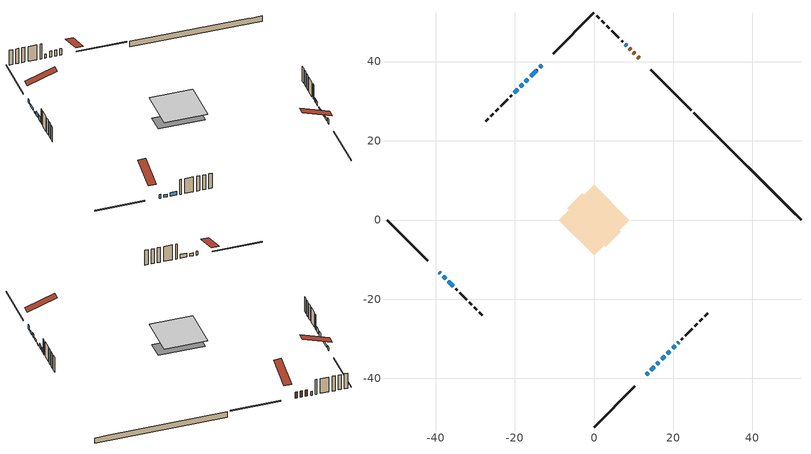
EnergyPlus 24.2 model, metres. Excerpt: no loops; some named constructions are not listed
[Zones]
conditioned space
 floor adiabatic (AdiabaticFloorConstruction): -8.9,0 0,8.9 8.9,0 0,-8.9 z2.85
 floor foundation (Slab1 construction): -6.75,2.91 -2.91,6.75 6.75,-2.91 2.91,-6.75 z-1.42
 wall outside (RimJoist1 construction): 0,-52.26 10.26,-41.99 / -52.26,0 -41.99,-10.26 / 0,52.26 -10.26,41.99 / 24.58,27.67 14.32,37.93 z0.41:0.71
 wall outside (AdiabaticWallConstruction 1): 11.39,40.86 10.99,41.27 / 10.33,41.92 9.93,42.33 / 9.27,42.98 8.87,43.39 z0.41:2.44
 wall outside (AdiabaticWallConstruction): -39.06,-13.19 -38.76,-13.49 / -36.81,-15.45 -35.51,-16.74 / 21.1,-31.15 21.4,-30.85 / 8.21,44.04 7.92,44.34 z0.41:1.63; 13.19,-39.06 13.73,-38.52 z0.41:2.04; -13.19,39.06 -13.73,38.52 / 15.85,-36.4 16.39,-35.86 z0.41:1.55; -14.39,37.87 -16.01,36.25 / 14.39,-37.87 15.2,-37.06 / 17.05,-35.21 17.86,-34.4 z0.41:1.12; -16.66,35.59 -17.31,34.94 / 18.51,-33.74 19.16,-33.09 z0.41:0.72; -17.97,34.29 -18.6,33.66 z0.41:1.81; -19.25,33 -20.12,32.14 z0.41:1.93; 19.82,-32.44 20.45,-31.81 z0.41:1.76; -38.11,-14.15 -37.46,-14.79 z0.41:1.33
 wall outside (Wall1 construction): 22.06,-30.2 22.37,-29.88 / -34.86,-17.4 -34.54,-17.71 / -20.77,31.48 -21.09,31.17 / 7.26,44.99 6.95,45.31 z0.41:5.29
 wall outside (Wall2 construction): 23.03,-29.23 24.8,-27.46 / -33.88,-18.37 -32.12,-20.14 / -21.74,30.51 -23.51,28.75 / 6.29,45.96 4.52,47.73 z0.41:5.29
 wall outside (Wall3 construction): 25.45,-26.8 26.07,-26.19 / -31.46,-20.79 -30.85,-21.41 / -24.17,28.09 -24.78,27.47 / 3.87,48.39 3.25,49 z0.41:5.29
 wall outside (Wall4 construction): 26.72,-25.53 27.32,-24.94 / -30.19,-22.07 -29.59,-22.66 / -25.44,26.82 -26.03,26.22 / 2.6,49.66 2,50.26 z0.41:5.29
 wall outside (Wall5 construction): 27.98,-24.28 28.66,-23.59 / -28.94,-23.32 -28.25,-24 / -26.69,25.57 -27.38,24.88 / 1.34,50.91 0.66,51.6 z0.41:5.29
 wall foundation (FoundationWall1 construction): 25.24,27.01,-1.42 25.24,27.01,0.41 49.55,2.7,0.41 49.55,2.7,0.26 52.26,0,0.26 52.26,0,-1.42
 window (WindowConstruction 11): -39.06,-13.19 -38.77,-13.49 z0.41:1.63
 window (WindowConstruction 5): 13.19,-39.06 13.73,-38.52 z0.41:2.03
 window (WindowConstruction 6): -13.19,39.06 -13.73,38.52 z0.41:1.55
 window (WindowConstruction 7): -14.39,37.87 -16.01,36.25 z0.41:1.12
 window (WindowConstruction 8): 14.39,-37.87 15.2,-37.06 z0.41:1.12
 window (WindowConstruction 9): 15.85,-36.4 16.39,-35.86 z0.41:1.55
 window (WindowConstruction 10): 17.05,-35.2 17.86,-34.4 z0.41:1.12
 window (WindowConstruction 14): -16.66,35.59 -17.31,34.95 z0.41:0.71
 window (WindowConstruction 15): 18.52,-33.74 19.16,-33.09 z0.41:0.71
 window (WindowConstruction): -17.97,34.29 -18.6,33.66 z0.41:1.81
 window (WindowConstruction 1): -19.25,33 -20.11,32.14 z0.41:1.93
 window (WindowConstruction 2): 19.82,-32.44 20.45,-31.81 z0.41:1.76
 window (WindowConstruction 3): -38.11,-14.15 -37.46,-14.79 z0.41:1.32
 window (WindowConstruction 4): -36.81,-15.45 -35.51,-16.74 z0.41:1.63
 window (WindowConstruction 12): 21.11,-31.15 21.4,-30.85 z0.41:1.63
 window (WindowConstruction 13): 8.21,44.04 7.92,44.34 z0.41:1.63
 door (Door): 11.39,40.86 10.99,41.27 z0.41:2.44
 door (Door 1): 10.33,41.92 9.93,42.33 z0.41:2.44
 door (Door 2): 9.27,42.98 8.87,43.38 z0.41:2.44
 ceiling adiabatic (AdiabaticFloorConstruction): 0,-8.9 8.9,0 0,8.9 -8.9,0 z2.85
 roof outside (Roof1 construction): 12.54,-39.72,5.29 6.41,-33.59,8.18 4.79,-35.21,8.18 10.92,-41.33,5.29; -39.72,-12.54,5.29 -33.59,-6.41,8.18 -35.21,-4.79,8.18 -41.33,-10.92,5.29; -12.54,39.72,5.29 -6.41,33.59,8.18 -4.79,35.21,8.18 -10.92,41.33,5.29; 12.05,40.21,5.29 5.92,34.08,8.18 7.53,32.46,8.18 13.66,38.59,5.29
[EnergyManagementSystem:Program]
fridge_schedule_program: Set Tin = fridge_tin_s*(9.0/5.0)+32.0; Set fridge_schedule_act = 0; If (Hour == 0); Set fridge_schedule_act = (-0.487+0.019*Tin); ElseIf (Hour == 1); Set fridge_schedule_act = (-0.34+0.016*Tin); ElseIf (Hour == 2); Set fridge_schedule_act = (-0.37+0.017*Tin); ElseIf (Hour == 3); Set fridge_schedule_act = (-0.361+0.016*Tin); ElseIf (Hour == 4); Set fridge_schedule_act = (-0.515+0.018*Tin); ElseIf (Hour == 5); Set fridge_schedule_act = (-0.684+0.021*Tin); ElseIf (Hour == 6); Set fridge_schedule_act = (-0.471+0.019*Tin); ElseIf (Hour == 7); Set fridge_schedule_act = (-0.159+0.015*Tin); ElseIf (Hour == 8); Set fridge_schedule_act = (-0.079+0.015*Tin); ElseIf (Hour == 9); Set fridge_schedule_act = (-0.417+0.019*Tin); ElseIf (Hour == 10); Set fridge_schedule_act = (-0.411+0.018*Tin); ElseIf (Hour == 11); Set fridge_schedule_act = (-0.386+0.018*Tin); ElseIf (Hour == 12); Set fridge_schedule_act = (-0.24+0.016*Tin); ElseIf (Hour == 13); Set fridge_schedule_act = (-0.314+0.017*Tin); ElseIf (Hour == 14); Set fridge_schedule_act = (-0.16+0.015*Tin); ElseIf (Hour == 15); Set fridge_schedule_act = (-0.121+0.015*Tin); ElseIf (Hour == 16); Set fridge_schedule_act = (-0.469+0.02*Tin); ElseIf (Hour == 17); Set fridge_schedule_act = (-0.412+0.02*Tin); ElseIf (Hour == 18); Set fridge_schedule_act = (-0.091+0.017*Tin); ElseIf (Hour == 19); Set fridge_schedule_act = (0.077+0.014*Tin); ElseIf (Hour == 20); Set fridge_schedule_act = (-0.118+0.016*Tin); ElseIf (Hour == 21); Set fridge_schedule_act = (-0.247+0.017*Tin); ElseIf (Hour == 22); Set fridge_schedule_act = (-0.445+0.019*Tin); ElseIf (Hour == 23); Set fridge_schedule_act = (-0.544+0.02*Tin); EndIf
furnace_supply_fan_disaggregate_program: Set furnace_supply_fan_primary_htg = 0; If furnace_htg_coil_s > 0; Set furnace_supply_fan_primary_htg = furnace_supply_fan_s; EndIf
infil_program: Set p_m = 0.14; Set p_s = 0.22; Set s_m = 270; Set s_s = 370; Set z_m = 9.99744; Set z_s = 4.278489349736023; Set f_t = (((s_m/z_m)^p_m)*((z_s/s_s)^p_s)); Set Tdiff = tin_s-tout_s; Set dT = @Abs Tdiff; Set c = 0.135; Set Cs = 0.0863; Set Cw = 0.1482; Set n = 0.65; Set sft = (f_t*0.54); Set temp1 = ((c*Cw)*((sft*site_vw_s)^(2*n)))^2; Set Qinf = (((c*Cs*(dT^n))^2)+temp1)^0.5; Set Qinf = (@Max Qinf 0); Set mech_vent_house_fan_sensible_load_act = 0.0; Set mech_vent_house_fan_latent_load_act = 0.0; Set OASupInPb = out_pb_s; Set OASupInTemp = tout_s; Set OASupInW = out_wt_s; Set OASupRho = (@RhoAirFnPbTdbW OASupInPb OASupInTemp OASupInW); Set OASupCp = (@CpAirFnW OASupInW); Set OASupInEnth = (@HFnTdbW OASupInTemp OASupInW); Set ZoneTemp = tin_s; Set ZoneW = win_s; Set ZoneCp = (@CpAirFnW ZoneW); Set ZoneAirEnth = (@HFnTdbW ZoneTemp ZoneW); Set mech_vent_house_fan_cfis_act = 0.0; Set QWHV_cfis_sup = 0.0; Set QWHV_cfis_suppl_sup = 0.0; Set QWHV_cfis_suppl_exh = 0.0; Set Qrange = 0; Set Qbath = 0; Set Qbath = Qbath + 0.066 * mech_vent_bath_fan_0_sch_s; Set Qdryer = 0; Set Qdryer = Qdryer + 0.00308 * clothes_dryer_exhaust_0_sch_s; Set QWHV_sup = 0.0; Set QWHV_exh = 0.0; Set Qsupply = QWHV_sup + QWHV_cfis_sup + QWHV_cfis_suppl_sup; Set Qexhaust = Qrange + Qbath + Qdryer + QWHV_exh + QWHV_cfis_suppl_exh; Set Qfan = (@Max Qexhaust Qsupply); Set Qducts = 0; If Qducts < 0; Set Qsupply = Qsupply - Qducts; Else; Set Qexhaust = Qexhaust + Qducts; EndIf; Set Qfan_with_ducts = (@Max Qexhaust Qsupply); Set Qimb = (@Abs (Qsupply - Qexhaust)); If Qinf + Qimb > 0; Set Qtot = Qfan_with_ducts + (Qinf^2) / (Qinf + Qimb); Else; Set Qtot = Qfan_with_ducts; EndIf; Set Qinf_adj = Qtot - Qfan; Set infil_flow_act = Qinf_adj; Set infil_program_Qinf = Qinf_adj; Set infil_program_Qfan = Qfan; Set Qload = Qfan; Set Effectiveness_Sens = 0.0; Set Effectiveness_Lat = 0.0; Set Fan_MFR = Qload * OASupRho; Set ZoneInEnth = OASupInEnth; Set ZoneInTemp = OASupInTemp; Set FanTotalToCond = Fan_MFR * (ZoneInEnth - ZoneAirEnth); Set FanSensToCond = Fan_MFR * ZoneCp * (ZoneInTemp - ZoneTemp); Set FanLatToCond = FanTotalToCond - FanSensToCond; Set mech_vent_house_fan_sensible_load_act = mech_vent_house_fan_sensible_load_act + FanSensToCond; Set mech_vent_house_fan_latent_load_act = mech_vent_house_fan_latent_load_act + FanLatToCond
natural_vent_program: Set Tin = tin_s; Set Tout = tout_s; Set Wout = out_wt_s; Set Pbar = out_pb_s; Set Phiout = (@RhFnTdbWPb Tout Wout Pbar); Set MaxHR = 0.0115; Set Tnvsp = (htg_sp_s + clg_sp_s) / 2; Set NVavail = natural_vent_s; Set ClgSsnAvail = cool_season; Set Qnv = 0; Set Qwhf = 0; Set whole_house_fan_act = 0; If ((Wout < MaxHR) && (Tin > Tout) && (Tin > Tnvsp) && (ClgSsnAvail > 0)); Set WHF_Flow = 0; Set Adj = (Tin-Tnvsp)/(Tin-Tout); Set Adj = (@Min Adj 1); Set Adj = (@Max Adj 0); If (WHF_Flow > 0); Set Qwhf = WHF_Flow*Adj; Set WHF_W = 0; Set whole_house_fan_act = WHF_W*Adj; ElseIf (NVavail > 0); Set NVArea = 0.0; Set Cs = 0.00015736516768194105; Set Cw = 2.9366381054319463e-05; Set Tdiff = Tin-Tout; Set dT = (@Abs Tdiff); Set Vwind = site_vw_s; Set SGNV = NVArea*Adj*((((Cs*dT)+(Cw*(Vwind^2)))^0.5)/1000); Set MaxNV = 2.5005553209438722; Set Qnv = (@Min SGNV MaxNV); EndIf; EndIf; Set natural_vent_flow_act = Qnv; Set whole_house_fan_flow_act = Qwhf; Set natural_vent_program_Qnv = Qnv; Set natural_vent_program_Qwhf = Qwhf
total_airflows_program: Set total_infil_flow_rate = 0; Set total_mechvent_flow_rate = 0; Set total_natvent_flow_rate = 0; Set total_whf_flow_rate = 0; Set total_infil_flow_rate = total_infil_flow_rate + (infil_program_Qinf * 1); Set total_mechvent_flow_rate = total_mechvent_flow_rate + (infil_program_Qfan * 1); Set total_natvent_flow_rate = total_natvent_flow_rate + (natural_vent_program_Qnv * 1); Set total_whf_flow_rate = total_whf_flow_rate + (natural_vent_program_Qwhf * 1)
total_loads_program: Set loads_htg_tot = 0; Set loads_clg_tot = 0; If htg_load_cond > 0; Set loads_htg_tot = loads_htg_tot + (htg_load_cond - clg_load_cond) * 1.0; EndIf; Set loads_htg_tot = (@Max loads_htg_tot 0); If clg_load_cond > 0; Set loads_clg_tot = loads_clg_tot + (clg_load_cond - htg_load_cond) * 0.0; EndIf; Set loads_clg_tot = (@Max loads_clg_tot 0)
unmet_hours_program: Set htg_unmet_hours = 0; Set clg_unmet_hours = 0; Set unit_htg_unmet_hours = 0; If ((DayOfYear >= 1) && (DayOfYear <= 365)); Set unit_htg_unmet_hours = unit_htg_unmet_hours + conditioned_space_htg_unmet_s; If unit_htg_unmet_hours > htg_unmet_hours; Set htg_unmet_hours = unit_htg_unmet_hours; EndIf; EndIf
water_heater_EC_adj: If WarmupFlag == 0; Set dhw_e_cons = water_heater_energy + water_heater_on_cycle_parasitic + water_heater_off_cycle_parasitic; Set water_heater_ec_adj_act = 0.0 * dhw_e_cons / 1; EndIf
[EnergyManagementSystem:ProgramCallingManager]
component_loads_program_calling_manager: EndOfZoneTimestepAfterZoneReporting; component_loads_program
fridge_schedule_program_calling_manager: BeginZoneTimestepAfterInitHeatBalance; fridge_schedule_program
furnace_supply_fan_disaggregate_program_calling_manager: EndOfSystemTimestepBeforeHVACReporting; furnace_supply_fan_disaggregate_program
infil_program_calling_manager: BeginZoneTimestepAfterInitHeatBalance; infil_program
natural_vent_program_calling_manager: BeginZoneTimestepAfterInitHeatBalance; natural_vent_program
total_airflows_program_calling_manager: EndOfZoneTimestepAfterZoneReporting; total_airflows_program
total_loads_program_calling_manager: EndOfZoneTimestepAfterZoneReporting; total_loads_program
unmet_hours_program_calling_manager: EndOfZoneTimestepBeforeZoneReporting; unmet_hours_program
water_heater_EC_adj_ProgramManager: EndOfSystemTimestepBeforeHVACReporting; water_heater_EC_adj
[EnergyManagementSystem:OutputVariable] Type of Data in Variable=Summed
Name | EMS Variable | Update Frequency | EMS Program or Subroutine | Units
furnace supply fan disaggregate htg primary | furnace_supply_fan_primary_htg | SystemTimestep | furnace_supply_fan_disaggregate_program | J
loads_htg_tot_peakload_outvar; loads_htg_tot_annual_outvar; Energy Management System Output Variable 1; Energy Management System Output Variable 45 | loads_htg_tot | ZoneTimestep | total_loads_program | J
loads_clg_tot_peakload_outvar; loads_clg_tot_annual_outvar; Energy Management System Output Variable 2; Energy Management System Output Variable 46 | loads_clg_tot | ZoneTimestep | total_loads_program | J
htg_unmet_hours_annual_outvar; Energy Management System Output Variable 3 | htg_unmet_hours | ZoneTimestep | unmet_hours_program | hr
clg_unmet_hours_annual_outvar; Energy Management System Output Variable 4 | clg_unmet_hours | ZoneTimestep | unmet_hours_program | hr
loads_htg_roofs_annual_outvar; Energy Management System Output Variable 5 | loads_htg_roofs | ZoneTimestep | component_loads_program | J
loads_htg_ceilings_annual_outvar; Energy Management System Output Variable 6 | loads_htg_ceilings | ZoneTimestep | component_loads_program | J
loads_htg_walls_annual_outvar; Energy Management System Output Variable 7 | loads_htg_walls | ZoneTimestep | component_loads_program | J
loads_htg_rim_joists_annual_outvar; Energy Management System Output Variable 8 | loads_htg_rim_joists | ZoneTimestep | component_loads_program | J
loads_htg_foundation_walls_annual_outvar; Energy Management System Output Variable 9 | loads_htg_foundation_walls | ZoneTimestep | component_loads_program | J
loads_htg_doors_annual_outvar; Energy Management System Output Variable 10 | loads_htg_doors | ZoneTimestep | component_loads_program | J
loads_htg_windows_conduction_annual_outvar; Energy Management System Output Variable 11 | loads_htg_windows_conduction | ZoneTimestep | component_loads_program | J
loads_htg_windows_solar_annual_outvar; Energy Management System Output Variable 12 | loads_htg_windows_solar | ZoneTimestep | component_loads_program | J
loads_htg_skylights_conduction_annual_outvar; Energy Management System Output Variable 13 | loads_htg_skylights_conduction | ZoneTimestep | component_loads_program | J
loads_htg_skylights_solar_annual_outvar; Energy Management System Output Variable 14 | loads_htg_skylights_solar | ZoneTimestep | component_loads_program | J
loads_htg_floors_annual_outvar; Energy Management System Output Variable 15 | loads_htg_floors | ZoneTimestep | component_loads_program | J
loads_htg_slabs_annual_outvar; Energy Management System Output Variable 16 | loads_htg_slabs | ZoneTimestep | component_loads_program | J
loads_htg_internal_mass_annual_outvar; Energy Management System Output Variable 17 | loads_htg_internal_mass | ZoneTimestep | component_loads_program | J
loads_htg_infil_annual_outvar; Energy Management System Output Variable 18 | loads_htg_infil | ZoneTimestep | component_loads_program | J
loads_htg_natvent_annual_outvar; Energy Management System Output Variable 19 | loads_htg_natvent | ZoneTimestep | component_loads_program | J
loads_htg_mechvent_annual_outvar; Energy Management System Output Variable 20 | loads_htg_mechvent | ZoneTimestep | component_loads_program | J
loads_htg_whf_annual_outvar; Energy Management System Output Variable 21 | loads_htg_whf | ZoneTimestep | component_loads_program | J
loads_htg_ducts_annual_outvar; Energy Management System Output Variable 22 | loads_htg_ducts | ZoneTimestep | component_loads_program | J
loads_htg_intgains_annual_outvar; Energy Management System Output Variable 23 | loads_htg_intgains | ZoneTimestep | component_loads_program | J
loads_htg_lighting_annual_outvar; Energy Management System Output Variable 24 | loads_htg_lighting | ZoneTimestep | component_loads_program | J
loads_clg_roofs_annual_outvar; Energy Management System Output Variable 25 | loads_clg_roofs | ZoneTimestep | component_loads_program | J
loads_clg_ceilings_annual_outvar; Energy Management System Output Variable 26 | loads_clg_ceilings | ZoneTimestep | component_loads_program | J
loads_clg_walls_annual_outvar; Energy Management System Output Variable 27 | loads_clg_walls | ZoneTimestep | component_loads_program | J
loads_clg_rim_joists_annual_outvar; Energy Management System Output Variable 28 | loads_clg_rim_joists | ZoneTimestep | component_loads_program | J
loads_clg_foundation_walls_annual_outvar; Energy Management System Output Variable 29 | loads_clg_foundation_walls | ZoneTimestep | component_loads_program | J
loads_clg_doors_annual_outvar; Energy Management System Output Variable 30 | loads_clg_doors | ZoneTimestep | component_loads_program | J
loads_clg_windows_conduction_annual_outvar; Energy Management System Output Variable 31 | loads_clg_windows_conduction | ZoneTimestep | component_loads_program | J
loads_clg_windows_solar_annual_outvar; Energy Management System Output Variable 32 | loads_clg_windows_solar | ZoneTimestep | component_loads_program | J
loads_clg_skylights_conduction_annual_outvar; Energy Management System Output Variable 33 | loads_clg_skylights_conduction | ZoneTimestep | component_loads_program | J
loads_clg_skylights_solar_annual_outvar; Energy Management System Output Variable 34 | loads_clg_skylights_solar | ZoneTimestep | component_loads_program | J
loads_clg_floors_annual_outvar; Energy Management System Output Variable 35 | loads_clg_floors | ZoneTimestep | component_loads_program | J
loads_clg_slabs_annual_outvar; Energy Management System Output Variable 36 | loads_clg_slabs | ZoneTimestep | component_loads_program | J
loads_clg_internal_mass_annual_outvar; Energy Management System Output Variable 37 | loads_clg_internal_mass | ZoneTimestep | component_loads_program | J
loads_clg_infil_annual_outvar; Energy Management System Output Variable 38 | loads_clg_infil | ZoneTimestep | component_loads_program | J
loads_clg_natvent_annual_outvar; Energy Management System Output Variable 39 | loads_clg_natvent | ZoneTimestep | component_loads_program | J
loads_clg_mechvent_annual_outvar; Energy Management System Output Variable 40 | loads_clg_mechvent | ZoneTimestep | component_loads_program | J
loads_clg_whf_annual_outvar; Energy Management System Output Variable 41 | loads_clg_whf | ZoneTimestep | component_loads_program | J
loads_clg_ducts_annual_outvar; Energy Management System Output Variable 42 | loads_clg_ducts | ZoneTimestep | component_loads_program | J
loads_clg_intgains_annual_outvar; Energy Management System Output Variable 43 | loads_clg_intgains | ZoneTimestep | component_loads_program | J
loads_clg_lighting_annual_outvar; Energy Management System Output Variable 44 | loads_clg_lighting | ZoneTimestep | component_loads_program | J
[Schedule:Day:Interval]
interior lighting schedule day: No, 01:00, 0.108182, 04:00, 0.0901515, 05:00, 0.0991667, 06:00, 0.162273, 07:00, 0.270455, 08:00, 0.342576, 10:00, 0.369621, 11:00, 0.351591, 12:00, 0.333561, 13:00, 0.324545, 14:00, 0.31553, 15:00, 0.333561, 16:00, 0.369621, 17:00, 0.450758, 18:00, 0.585985, 19:00, 0.775303, 20:00, 0.955606, 21:00, 0.991667, 22:00, 0.712197, 23:00, 0.360606, 24:00, 0.162273
interior lighting schedule day 1: No, 01:00, 0.100909, 04:00, 0.0840909, 05:00, 0.0925, 06:00, 0.151364, 07:00, 0.252273, 08:00, 0.319545, 10:00, 0.344773, 11:00, 0.327955, 12:00, 0.311136, 13:00, 0.302727, 14:00, 0.294318, 15:00, 0.311136, 16:00, 0.344773, 17:00, 0.420455, 18:00, 0.546591, 19:00, 0.723182, 20:00, 0.891364, 21:00, 0.925, 22:00, 0.664318, 23:00, 0.336364, 24:00, 0.151364
interior lighting schedule day 2: No, 01:00, 0.0927273, 04:00, 0.0772727, 05:00, 0.085, 06:00, 0.139091, 07:00, 0.231818, 08:00, 0.293636, 10:00, 0.316818, 11:00, 0.301364, 12:00, 0.285909, 13:00, 0.278182, 14:00, 0.270455, 15:00, 0.285909, 16:00, 0.316818, 17:00, 0.386364, 18:00, 0.502273, 19:00, 0.664545, 20:00, 0.819091, 21:00, 0.85, 22:00, 0.610455, 23:00, 0.309091, 24:00, 0.139091
interior lighting schedule day 3: No, 01:00, 0.0845455, 04:00, 0.0704545, 05:00, 0.0775, 06:00, 0.126818, 07:00, 0.211364, 08:00, 0.267727, 10:00, 0.288864, 11:00, 0.274773, 12:00, 0.260682, 13:00, 0.253636, 14:00, 0.246591, 15:00, 0.260682, 16:00, 0.288864, 17:00, 0.352273, 18:00, 0.457955, 19:00, 0.605909, 20:00, 0.746818, 21:00, 0.775, 22:00, 0.556591, 23:00, 0.281818, 24:00, 0.126818
interior lighting schedule day 4: No, 01:00, 0.0763636, 04:00, 0.0636364, 05:00, 0.07, 06:00, 0.114545, 07:00, 0.190909, 08:00, 0.241818, 10:00, 0.260909, 11:00, 0.248182, 12:00, 0.235455, 13:00, 0.229091, 14:00, 0.222727, 15:00, 0.235455, 16:00, 0.260909, 17:00, 0.318182, 18:00, 0.413636, 19:00, 0.547273, 20:00, 0.674545, 21:00, 0.7, 22:00, 0.502727, 23:00, 0.254545, 24:00, 0.114545
interior lighting schedule day 5: No, 01:00, 0.0727273, 04:00, 0.0606061, 05:00, 0.0666667, 06:00, 0.109091, 07:00, 0.181818, 08:00, 0.230303, 10:00, 0.248485, 11:00, 0.236364, 12:00, 0.224242, 13:00, 0.218182, 14:00, 0.212121, 15:00, 0.224242, 16:00, 0.248485, 17:00, 0.30303, 18:00, 0.393939, 19:00, 0.521212, 20:00, 0.642424, 21:00, 0.666667, 22:00, 0.478788, 23:00, 0.242424, 24:00, 0.109091
interior lighting schedule day 6: No, 01:00, 0.0745455, 04:00, 0.0621212, 05:00, 0.0683333, 06:00, 0.111818, 07:00, 0.186364, 08:00, 0.236061, 10:00, 0.254697, 11:00, 0.242273, 12:00, 0.229848, 13:00, 0.223636, 14:00, 0.217424, 15:00, 0.229848, 16:00, 0.254697, 17:00, 0.310606, 18:00, 0.403788, 19:00, 0.534242, 20:00, 0.658485, 21:00, 0.683333, 22:00, 0.490758, 23:00, 0.248485, 24:00, 0.111818
interior lighting schedule day 7: No, 01:00, 0.08, 04:00, 0.0666667, 05:00, 0.0733333, 06:00, 0.12, 07:00, 0.2, 08:00, 0.253333, 10:00, 0.273333, 11:00, 0.26, 12:00, 0.246667, 13:00, 0.24, 14:00, 0.233333, 15:00, 0.246667, 16:00, 0.273333, 17:00, 0.333333, 18:00, 0.433333, 19:00, 0.573333, 20:00, 0.706667, 21:00, 0.733333, 22:00, 0.526667, 23:00, 0.266667, 24:00, 0.12
interior lighting schedule day 8: No, 01:00, 0.0890909, 04:00, 0.0742424, 05:00, 0.0816667, 06:00, 0.133636, 07:00, 0.222727, 08:00, 0.282121, 10:00, 0.304394, 11:00, 0.289545, 12:00, 0.274697, 13:00, 0.267273, 14:00, 0.259848, 15:00, 0.274697, 16:00, 0.304394, 17:00, 0.371212, 18:00, 0.482576, 19:00, 0.638485, 20:00, 0.78697, 21:00, 0.816667, 22:00, 0.586515, 23:00, 0.29697, 24:00, 0.133636
interior lighting schedule day 9: No, 01:00, 0.0972727, 04:00, 0.0810606, 05:00, 0.0891667, 06:00, 0.145909, 07:00, 0.243182, 08:00, 0.30803, 10:00, 0.332348, 11:00, 0.316136, 12:00, 0.299924, 13:00, 0.291818, 14:00, 0.283712, 15:00, 0.299924, 16:00, 0.332348, 17:00, 0.405303, 18:00, 0.526894, 19:00, 0.697121, 20:00, 0.859242, 21:00, 0.891667, 22:00, 0.640379, 23:00, 0.324242, 24:00, 0.145909
interior lighting schedule day 10: No, 01:00, 0.105455, 04:00, 0.0878788, 05:00, 0.0966667, 06:00, 0.158182, 07:00, 0.263636, 08:00, 0.333939, 10:00, 0.360303, 11:00, 0.342727, 12:00, 0.325152, 13:00, 0.316364, 14:00, 0.307576, 15:00, 0.325152, 16:00, 0.360303, 17:00, 0.439394, 18:00, 0.571212, 19:00, 0.755758, 20:00, 0.931515, 21:00, 0.966667, 22:00, 0.694242, 23:00, 0.351515, 24:00, 0.158182
interior lighting schedule day 11: No, 01:00, 0.109091, 04:00, 0.0909091, 05:00, 0.1, 06:00, 0.163636, 07:00, 0.272727, 08:00, 0.345455, 10:00, 0.372727, 11:00, 0.354545, 12:00, 0.336364, 13:00, 0.327273, 14:00, 0.318182, 15:00, 0.336364, 16:00, 0.372727, 17:00, 0.454545, 18:00, 0.590909, 19:00, 0.781818, 20:00, 0.963636, 21:00, 1, 22:00, 0.718182, 23:00, 0.363636, 24:00, 0.163636
interior lighting schedule default day; occupants schedule default day; clothes dryer schedule default day; cooking range schedule default day; mech vent bath fan 0 schedule default day; misc plug loads schedule default day; general water use schedule default day; clothes dryer exhaust 0 schedule default day; cooling season schedule day; cooling season schedule day 2; cooling season schedule default day; exterior lighting schedule default day; natural vent schedule default day: No, 24:00, 0
occupants schedule day: No, 05:00, 0.426829, 06:00, 0.719512, 07:00, 1, 08:00, 0.670732, 09:00, 0.329268, 14:00, 0.170732, 15:00, 0.231707, 16:00, 0.329268, 17:00, 0.5, 18:00, 0.670732, 19:00, 0.829268, 21:00, 1, 22:00, 0.853659, 23:00, 0.646341, 24:00, 0.426829
clothes dryer schedule day; clothes dryer exhaust 0 schedule day: No, 01:00, 0.123457, 02:00, 0.0740741, 03:00, 0.0493827, 04:00, 0.0246914, 05:00, 0.0493827, 06:00, 0.0740741, 07:00, 0.197531, 08:00, 0.395062, 09:00, 0.592593, 10:00, 0.839506, 11:00, 0.962963, 12:00, 1, 13:00, 0.91358, 14:00, 0.82716, 15:00, 0.716049, 16:00, 0.753086, 17:00, 0.679012, 18:00, 0.666667, 20:00, 0.62963, 21:00, 0.641975, 22:00, 0.666667, 23:00, 0.54321, 24:00, 0.296296
cooking range schedule day: No, 05:00, 0.0597015, 06:00, 0.11194, 07:00, 0.171642, 08:00, 0.291045, 11:00, 0.343284, 12:00, 0.402985, 13:00, 0.462687, 14:00, 0.343284, 15:00, 0.291045, 16:00, 0.402985, 17:00, 0.567164, 18:00, 1, 19:00, 0.850746, 20:00, 0.432836, 21:00, 0.291045, 22:00, 0.231343, 23:00, 0.171642, 24:00, 0.11194
mech vent bath fan 0 schedule day: No, 07:00, 0, 08:00, 1, 09:00, 0.2, 24:00, 0
misc plug loads schedule day: No, 06:00, 0.705882, 07:00, 0.745098, 08:00, 0.803922, 15:00, 0.823529, 16:00, 0.862745, 17:00, 0.921569, 18:00, 0.980392, 19:00, 1, 20:00, 0.980392, 21:00, 0.941176, 22:00, 0.862745, 23:00, 0.784314, 24:00, 0.72549
general water use schedule day: No, 01:00, 0.315068, 03:00, 0.287671, 04:00, 0.342466, 05:00, 0.369863, 06:00, 0.520548, 07:00, 0.60274, 08:00, 0.534247, 10:00, 0.506849, 11:00, 0.465753, 14:00, 0.479452, 15:00, 0.534247, 16:00, 0.589041, 17:00, 0.69863, 18:00, 0.876712, 19:00, 0.890411, 20:00, 0.986301, 21:00, 1, 22:00, 0.863014, 23:00, 0.616438, 24:00, 0.465753
cooling season schedule day 1: No, 24:00, 1
exterior lighting schedule day: No, 01:00, 0.566667, 03:00, 0.524167, 05:00, 0.495833, 06:00, 0.5525, 07:00, 0.623333, 08:00, 0.580833, 09:00, 0.439167, 10:00, 0.354167, 12:00, 0.34, 13:00, 0.354167, 14:00, 0.396667, 15:00, 0.425, 16:00, 0.495833, 17:00, 0.623333, 18:00, 0.793333, 19:00, 0.906667, 20:00, 0.963333, 21:00, 0.991667, 22:00, 0.920833, 23:00, 0.793333, 24:00, 0.665833
exterior lighting schedule day 1: No, 01:00, 0.528571, 03:00, 0.488929, 05:00, 0.4625, 06:00, 0.515357, 07:00, 0.581429, 08:00, 0.541786, 09:00, 0.409643, 10:00, 0.330357, 12:00, 0.317143, 13:00, 0.330357, 14:00, 0.37, 15:00, 0.396429, 16:00, 0.4625, 17:00, 0.581429, 18:00, 0.74, 19:00, 0.845714, 20:00, 0.898571, 21:00, 0.925, 22:00, 0.858929, 23:00, 0.74, 24:00, 0.621071
exterior lighting schedule day 10: No, 01:00, 0.552381, 03:00, 0.510952, 05:00, 0.483333, 06:00, 0.538571, 07:00, 0.607619, 08:00, 0.56619, 09:00, 0.428095, 10:00, 0.345238, 12:00, 0.331429, 13:00, 0.345238, 14:00, 0.386667, 15:00, 0.414286, 16:00, 0.483333, 17:00, 0.607619, 18:00, 0.773333, 19:00, 0.88381, 20:00, 0.939048, 21:00, 0.966667, 22:00, 0.897619, 23:00, 0.773333, 24:00, 0.649048
exterior lighting schedule day 11: No, 01:00, 0.571429, 03:00, 0.528571, 05:00, 0.5, 06:00, 0.557143, 07:00, 0.628571, 08:00, 0.585714, 09:00, 0.442857, 10:00, 0.357143, 12:00, 0.342857, 13:00, 0.357143, 14:00, 0.4, 15:00, 0.428571, 16:00, 0.5, 17:00, 0.628571, 18:00, 0.8, 19:00, 0.914286, 20:00, 0.971429, 21:00, 1, 22:00, 0.928571, 23:00, 0.8, 24:00, 0.671429
exterior lighting schedule day 2: No, 01:00, 0.485714, 03:00, 0.449286, 05:00, 0.425, 06:00, 0.473571, 07:00, 0.534286, 08:00, 0.497857, 09:00, 0.376429, 10:00, 0.303571, 12:00, 0.291429, 13:00, 0.303571, 14:00, 0.34, 15:00, 0.364286, 16:00, 0.425, 17:00, 0.534286, 18:00, 0.68, 19:00, 0.777143, 20:00, 0.825714, 21:00, 0.85, 22:00, 0.789286, 23:00, 0.68, 24:00, 0.570714
exterior lighting schedule day 3: No, 01:00, 0.442857, 03:00, 0.409643, 05:00, 0.3875, 06:00, 0.431786, 07:00, 0.487143, 08:00, 0.453929, 09:00, 0.343214, 10:00, 0.276786, 12:00, 0.265714, 13:00, 0.276786, 14:00, 0.31, 15:00, 0.332143, 16:00, 0.3875, 17:00, 0.487143, 18:00, 0.62, 19:00, 0.708571, 20:00, 0.752857, 21:00, 0.775, 22:00, 0.719643, 23:00, 0.62, 24:00, 0.520357
exterior lighting schedule day 4: No, 01:00, 0.4, 03:00, 0.37, 05:00, 0.35, 06:00, 0.39, 07:00, 0.44, 08:00, 0.41, 09:00, 0.31, 10:00, 0.25, 12:00, 0.24, 13:00, 0.25, 14:00, 0.28, 15:00, 0.3, 16:00, 0.35, 17:00, 0.44, 18:00, 0.56, 19:00, 0.64, 20:00, 0.68, 21:00, 0.7, 22:00, 0.65, 23:00, 0.56, 24:00, 0.47
exterior lighting schedule day 5: No, 01:00, 0.380952, 03:00, 0.352381, 05:00, 0.333333, 06:00, 0.371429, 07:00, 0.419048, 08:00, 0.390476, 09:00, 0.295238, 10:00, 0.238095, 12:00, 0.228571, 13:00, 0.238095, 14:00, 0.266667, 15:00, 0.285714, 16:00, 0.333333, 17:00, 0.419048, 18:00, 0.533333, 19:00, 0.609524, 20:00, 0.647619, 21:00, 0.666667, 22:00, 0.619048, 23:00, 0.533333, 24:00, 0.447619
exterior lighting schedule day 6: No, 01:00, 0.390476, 03:00, 0.36119, 05:00, 0.341667, 06:00, 0.380714, 07:00, 0.429524, 08:00, 0.400238, 09:00, 0.302619, 10:00, 0.244048, 12:00, 0.234286, 13:00, 0.244048, 14:00, 0.273333, 15:00, 0.292857, 16:00, 0.341667, 17:00, 0.429524, 18:00, 0.546667, 19:00, 0.624762, 20:00, 0.66381, 21:00, 0.683333, 22:00, 0.634524, 23:00, 0.546667, 24:00, 0.45881
exterior lighting schedule day 7: No, 01:00, 0.419048, 03:00, 0.387619, 05:00, 0.366667, 06:00, 0.408571, 07:00, 0.460952, 08:00, 0.429524, 09:00, 0.324762, 10:00, 0.261905, 12:00, 0.251429, 13:00, 0.261905, 14:00, 0.293333, 15:00, 0.314286, 16:00, 0.366667, 17:00, 0.460952, 18:00, 0.586667, 19:00, 0.670476, 20:00, 0.712381, 21:00, 0.733333, 22:00, 0.680952, 23:00, 0.586667, 24:00, 0.492381
exterior lighting schedule day 8: No, 01:00, 0.466667, 03:00, 0.431667, 05:00, 0.408333, 06:00, 0.455, 07:00, 0.513333, 08:00, 0.478333, 09:00, 0.361667, 10:00, 0.291667, 12:00, 0.28, 13:00, 0.291667, 14:00, 0.326667, 15:00, 0.35, 16:00, 0.408333, 17:00, 0.513333, 18:00, 0.653333, 19:00, 0.746667, 20:00, 0.793333, 21:00, 0.816667, 22:00, 0.758333, 23:00, 0.653333, 24:00, 0.548333
exterior lighting schedule day 9: No, 01:00, 0.509524, 03:00, 0.47131, 05:00, 0.445833, 06:00, 0.496786, 07:00, 0.560476, 08:00, 0.522262, 09:00, 0.394881, 10:00, 0.318452, 12:00, 0.305714, 13:00, 0.318452, 14:00, 0.356667, 15:00, 0.382143, 16:00, 0.445833, 17:00, 0.560476, 18:00, 0.713333, 19:00, 0.815238, 20:00, 0.86619, 21:00, 0.891667, 22:00, 0.827976, 23:00, 0.713333, 24:00, 0.59869
[Schedule:Week:Daily]
clothes dryer exhaust 0 schedule Week Rule - Jan1-Dec31: clothes dryer exhaust 0 schedule day, clothes dryer exhaust 0 schedule day, clothes dryer exhaust 0 schedule day, clothes dryer exhaust 0 schedule day, clothes dryer exhaust 0 schedule day, clothes dryer exhaust 0 schedule day, clothes dryer exhaust 0 schedule day, clothes dryer exhaust 0 schedule default day, clothes dryer exhaust 0 schedule default day, clothes dryer exhaust 0 schedule default day, clothes dryer exhaust 0 schedule default day, clothes dryer exhaust 0 schedule default day
cooling season schedule Week Rule - Jan1-May26: cooling season schedule day, cooling season schedule day, cooling season schedule day, cooling season schedule day, cooling season schedule day, cooling season schedule day, cooling season schedule day, cooling season schedule default day, cooling season schedule default day, cooling season schedule default day, cooling season schedule default day, cooling season schedule default day
cooling season schedule Week Rule - May27-Jun2: cooling season schedule day, cooling season schedule day, cooling season schedule day, cooling season schedule day, cooling season schedule day, cooling season schedule day 1, cooling season schedule day 1, cooling season schedule default day, cooling season schedule default day, cooling season schedule default day, cooling season schedule default day, cooling season schedule default day
cooling season schedule Week Rule - Jun3-Sep29: cooling season schedule day 1, cooling season schedule day 1, cooling season schedule day 1, cooling season schedule day 1, cooling season schedule day 1, cooling season schedule day 1, cooling season schedule day 1, cooling season schedule default day, cooling season schedule default day, cooling season schedule default day, cooling season schedule default day, cooling season schedule default day
cooling season schedule Week Rule - Sep30-Oct6: cooling season schedule day 1, cooling season schedule day 2, cooling season schedule day 2, cooling season schedule day 2, cooling season schedule day 2, cooling season schedule day 2, cooling season schedule day 2, cooling season schedule default day, cooling season schedule default day, cooling season schedule default day, cooling season schedule default day, cooling season schedule default day
cooling season schedule Week Rule - Oct7-Dec31: cooling season schedule day 2, cooling season schedule day 2, cooling season schedule day 2, cooling season schedule day 2, cooling season schedule day 2, cooling season schedule day 2, cooling season schedule day 2, cooling season schedule default day, cooling season schedule default day, cooling season schedule default day, cooling season schedule default day, cooling season schedule default day
exterior lighting schedule Week Rule - Dec2-Dec31: exterior lighting schedule day 11, exterior lighting schedule day 11, exterior lighting schedule day 11, exterior lighting schedule day 11, exterior lighting schedule day 11, exterior lighting schedule day 11, exterior lighting schedule day 11, exterior lighting schedule default day, exterior lighting schedule default day, exterior lighting schedule default day, exterior lighting schedule default day, exterior lighting schedule default day
natural vent schedule Week Rule - Jan1-Dec31: natural vent schedule default day, natural vent schedule default day, natural vent schedule default day, natural vent schedule default day, natural vent schedule default day, natural vent schedule default day, natural vent schedule default day, natural vent schedule default day, natural vent schedule default day, natural vent schedule default day, natural vent schedule default day, natural vent schedule default day
[Schedule:Year]
clothes dryer exhaust 0 schedule: clothes dryer exhaust 0 schedule Week Rule - Jan1-Dec31, 1, 1, 12, 31
cooling season schedule: cooling season schedule Week Rule - Jan1-May26, 1, 1, 5, 26, cooling season schedule Week Rule - May27-Jun2, 5, 27, 6, 2, cooling season schedule Week Rule - Jun3-Sep29, 6, 3, 9, 29, cooling season schedule Week Rule - Sep30-Oct6, 9, 30, 10, 6, cooling season schedule Week Rule - Oct7-Dec31, 10, 7, 12, 31
natural vent schedule: natural vent schedule Week Rule - Jan1-Dec31, 1, 1, 12, 31
